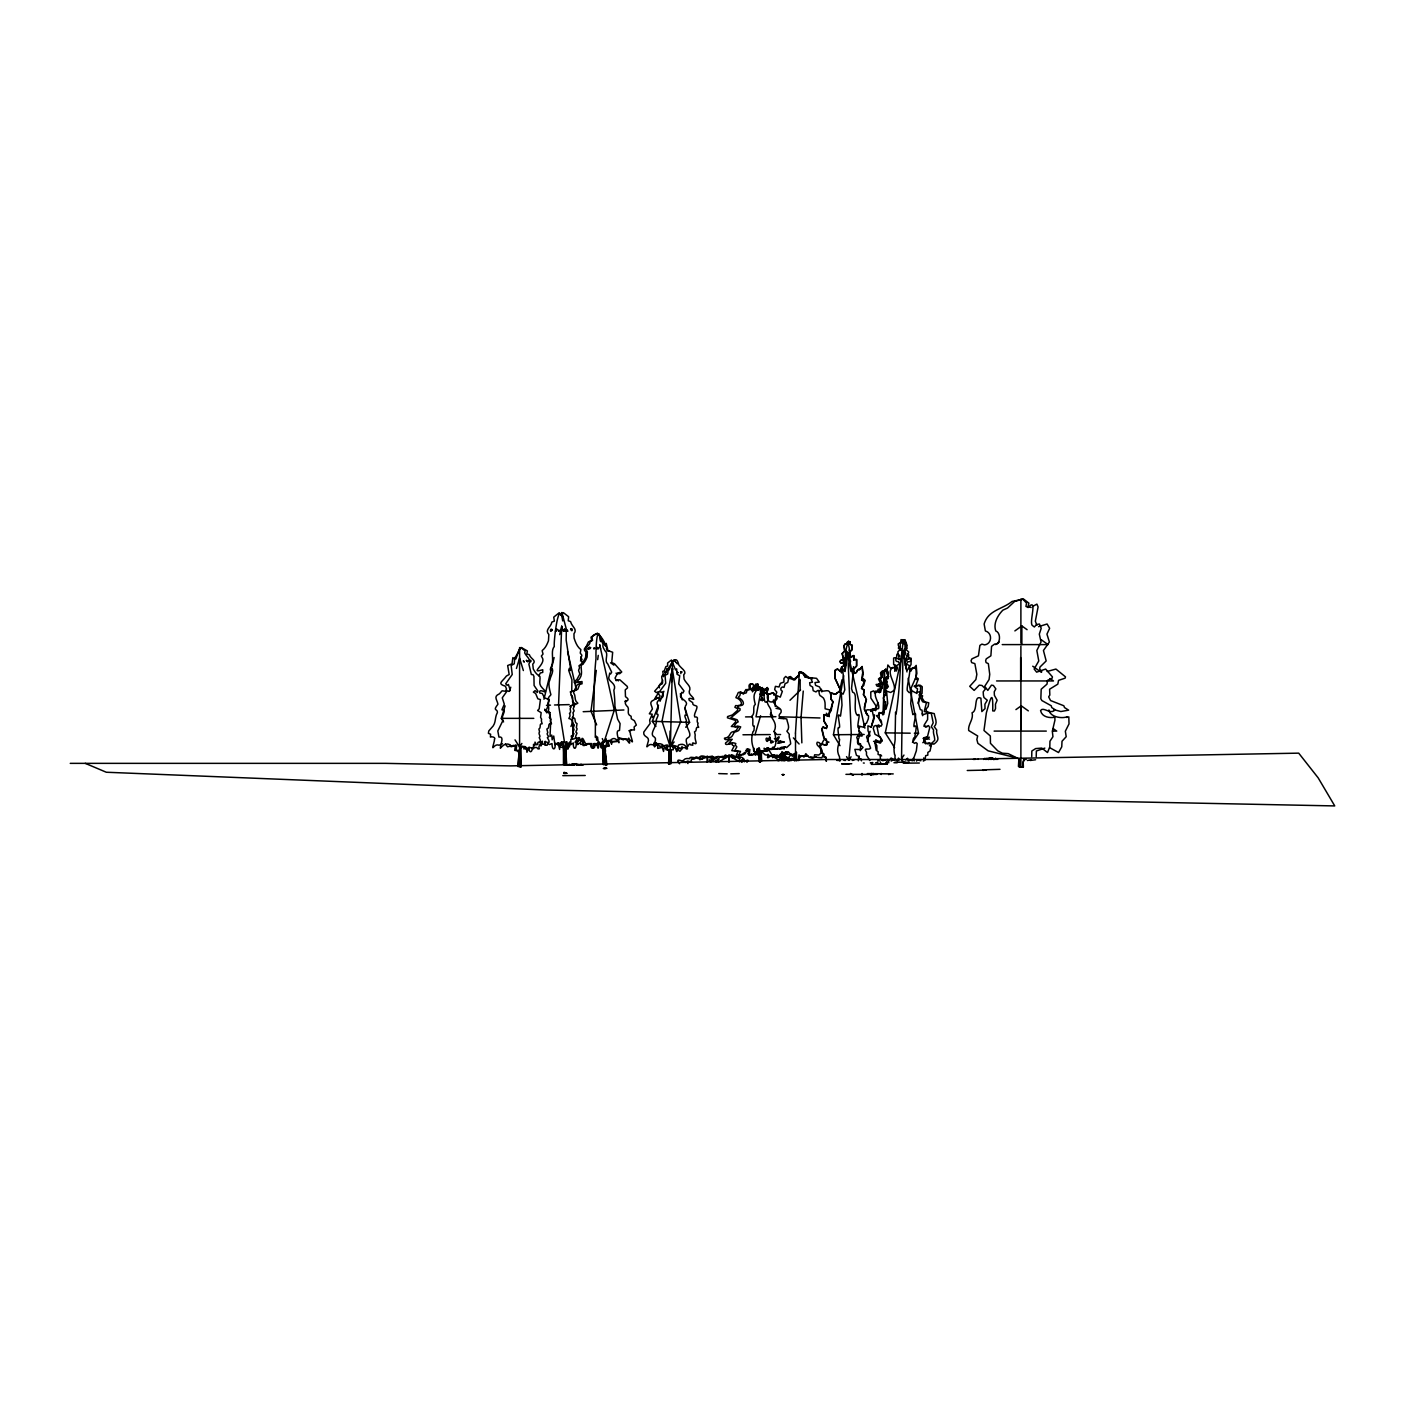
<?xml version="1.0" encoding="UTF-8"?>
<svg xmlns="http://www.w3.org/2000/svg" width="1405" height="1405" viewBox="0 0 1405 1405"><rect width="100%" height="100%" fill="white"/><g stroke="black" fill="none" stroke-linecap="round" stroke-linejoin="round"><path stroke-width="1.5" d="M993.405 759.403C994.986 758.243 996.18 758.419 997.708 759.438M670.238 746.617L674.137 741.963M790.98 760.808C790.541 755.012 796.951 762.985 795.493 756.522M669.377 749.936L668.868 764.338M740.242 757.998L739.276 758.05M1018.871 759.174L1018.432 766.428L1019.433 767.13L1023.384 767.13L1023.191 761.791L1024.825 759.28M604.343 746.143L604.466 748.76M564.459 750.042L564.389 746.916M788.644 760.878L789.136 758.331L789.628 760.86M602.271 742.894L603.483 764.566M671.959 672.275L671.695 681.759M906.963 671.941L902.976 650.778L901.553 758.718L903.977 755.082M571.712 691.875L571.923 679.739L568.674 670.273L569.359 668.306L570.36 670.571L570.588 668.798L566.18 640.171L566.338 629.159L561.912 612.492L561.262 615.179M669.869 746.178L669.904 744.949M670.326 748.514L672.521 660.824M762.213 695.703L763.512 692.718M602.745 744.826L603.325 764.601M783.604 759.596L783.533 760.527L784.095 752.342M886.432 761.826L886.397 763.653L885.747 763.073M1031.727 756.61L1031.832 751.008L1035.643 748.584L1041.79 748.092L1047.515 752.536L1049.798 746.845L1049.957 741.26L1052.942 736.712L1052.327 731.232L1054.962 720.062L1054.786 716.866L1053.188 717.481C1048.077 717.955 1041.79 716.462 1040.578 710.596C1042.861 706.522 1049.57 713.74 1053.803 710.948L1054.786 709.525L1051.73 707.558L1051.274 705.784L1041.878 700.551L1040.842 698.759L1041.193 689.223L1046.988 684.147L1047.533 680.354L1052.152 678.176L1052.433 676.859L1045.654 669.061L1036.627 672.152L1034.15 669.026L1038.769 660.947L1036.837 650.497L1041.052 642.015L1039.314 634.112L1041.21 628.298L1039.419 623.996L1036.468 624.628L1034.361 626.981L1032.183 625.313C1029.127 621.783 1037.996 596.739 1028.126 607.522L1025.931 606.398L1026.563 603.149L1022.77 599.074L1014.621 601.463L1007.578 608.014L1002.836 610.174C997.691 615.46 993.089 623.434 995.776 630.968C1001.712 632.952 999.886 646.037 994.67 644.052L991.561 646.335L990.876 655.836L986.257 658.84L985.643 660.684L986.099 662.616L988.347 663.634L989.735 674.347L989.067 679.563L984.712 686.325L987.82 690.399L991.456 685.148L993.388 685.482L995.829 688.907L994.248 691.804L994.389 695.317L997.129 700.252L995.46 704.204L995.53 708.629L994.424 711L992.72 710.912C993.247 685.921 989.682 701.622 986.38 712.739L983.974 730.495L990.332 735.974L990.455 743.315L997.743 750.85L1002.397 753.203L1008.175 753.624L1019.468 759.174L1019.854 767.13M783.516 759.385L783.533 758.156M669.851 763.881L670.062 755.591M885.659 701.657L885.765 708.594M1036.223 756.61L1036.363 751.008L1044.846 748.11M670.08 755.012L670.326 748.918M609.612 740.347L607.785 740.698L609.278 745.915L606.626 746.494C602.727 748.321 607.364 760.052 606.609 765.356M876.931 749.55L876.825 745.335M1067.256 716.691C1062.373 718.886 1050.027 717.27 1048.92 709.964M796.705 760.948L796.424 752.097L795.23 760.808L794.686 754.134L791.384 755.065L788.31 751.78L785.202 754.169L780.829 754.011L777.826 756.751L771.767 754.643L767.569 747.794M858.367 760.772L858.701 756.329L856.418 755.275L854.855 749.374L861.037 749.62L863.056 747.372L858.982 743.948L856.734 737.291L858.051 735.693L862.055 736.08L861.353 733.164L858.964 731.022L858.877 726.104L864.145 727.351L864.725 723.751L866.481 723.312L868.325 718.833L868.589 715.953L866.586 714.144C864.198 706.487 870.468 711.966 873.453 708.875L875.262 708.682L876.088 706.013L870.854 698.074L870.766 691.998L873.506 690.909L875.42 692.753M563.827 764.742L563.932 747.601L560.191 747.091L561.262 742.49M669.816 744.861L669.904 743.087L669.834 746.073L670.08 731.039M520.64 767.042L520.43 749.093L521.413 746.441L523.819 746.758L523.907 749.058L526.366 747.548L526.963 752.307L529.07 747.197L533.584 748.795L533.514 744.334L534.743 745.493L535.024 742.121L536.534 744.755L537.852 744.387C536.675 739.645 543.085 744.773 539.221 737.643C541.469 736.15 537.694 734.007 539.538 731.794L538.888 729.037C541.645 727.825 538.537 723.206 542.172 723.768L541.663 722.1A3.425 2.424 -90 0 1 541.61 719.167L540.591 717.375L541.153 712.669L537.623 710.509L539.204 708.805L540.416 699.55L537.852 698.812L535.621 693.473L533.356 692.121L535.077 690.645L537.29 692.437L537.904 691.102L534.093 685.482L533.935 676.385L533.092 674.681L531.336 674.488L528.895 664.144C531.986 659.928 526.085 656.293 524.68 652.904L525.101 650.954L520.851 647.547L514.388 658.945L512.878 657.593L512.017 663.81L507.662 665.531L509.172 674.505L506.415 676.033C502.006 682.075 496.861 683.603 505.431 686.202L506.538 689.117L505.361 691.225L502.094 690.803L499.442 693.807C493.173 696.529 497.001 699.479 497.95 704.204C492.189 711.58 497.756 708.313 497.388 712.598C494.753 717.147 496.088 721.749 493.19 725.946L488.782 730.951L488.396 733.322L490.608 734.235L490.415 737.081C492.013 736.132 496.439 737.625 494.349 739.75L494.402 740.698C490.819 754.819 493.577 742.771 499.021 745.247L502.516 743.789M562.931 630.441L561.719 626.314L558.558 704.818L564.564 742.578M759.174 754.766L759.508 762.16L758.261 749.058M764.057 694.14C769.079 688.432 769.905 703.431 765.198 702.061C762.581 697.934 765.743 679.897 762.142 693.508C759.842 700.498 761.37 684.27 759.385 688.081C756.593 694.614 759.455 684.779 757.646 683.691C756.786 694.895 751.728 691.014 755.293 704.379C751.868 706.733 755.925 713.354 751.64 716.357C754.45 718.798 751.113 727.263 754.309 726.016L754.011 730.266A11.679 3.021 89.6 0 1 752.94 731.724C750.13 741.77 752.957 746.266 755.469 754.678A7.253 1.879 89.6 0 1 755.995 753.818C759.438 739.118 755.082 760.439 759.209 753.607C757.365 738.503 762.3 756.066 760.404 762.142M848.585 644.298L848.374 641.154L847.619 644.333L845.213 643.806L844.071 645.879L844.721 651.042L842.157 653.536L844.001 661.351C840.172 657.399 838.047 663.968 843.105 663.301L844.212 663.863M882.92 715.005L884.412 677.895L885.659 681.952M871.012 711.316L871.047 709.42L873.963 710.298M778.071 760.79C777.281 756.909 774.085 759.684 774.05 755.205C771.275 754.099 766.305 760.72 767.815 756.136A5.813 5.813 0 0 1 768.026 754.204M582.285 740.294L582.741 744.246L580.739 744.387L580.265 742.63L578.684 743.754L576.173 742.982C576.612 750.393 572.748 749.849 573.363 742.964L570.219 745.054L569.78 741.858M670.975 749.989L670.87 761.475M521.062 767.042L520.781 749.093L522.168 746.441L525.013 746.547M777.773 748.057L776.298 749.251L774.682 748.637C770.467 748.707 769.993 748.496 765.62 749.445L764.144 748.198L764.478 750.744L760.79 751.517L760.966 761.194M800.148 681.126L800.148 690.013M988.418 759.42C987.381 757.067 994.652 757.453 993.581 759.385M886.871 672.573L885.677 669.289L884.676 671.52L881.743 671.379L880.514 672.977L881.181 676.947L878.494 678.896L880.917 684.446L876.088 684.446L877.001 686.132L880.672 686.817L880.127 689.223L878.02 689.188L877.897 691.892M670.782 763.916L670.782 749.761L671.327 761.457M859.07 737.397L859.386 730.776M787.713 760.913C787.467 757.506 786.589 759.631 784.657 757.558L784.043 760.439M752.5 691.892L752.799 689.521C755.75 686.483 757.19 677.807 755.469 690.575M884.764 670.87L881.936 671.608L881.497 673.557M862.688 672.767L862.213 666.55L859.667 669.623C856.804 667.814 857.436 674.857 853.994 672.626L853.028 669.57L856.646 666.005L856.541 659.595L853.625 660.192L854.24 657.575C854.943 651.727 849.533 660.649 850.675 656.188L849.621 652.008L852.15 649.602A1.949 1.809 89.8 0 1 852.115 647.161L852.291 645.369L850.043 644.28L850.095 641.681L848.532 641.435C849.305 646.019 844.352 642.085 844.106 645.879M848.181 643.209C845.23 647.652 844.633 661.439 846.354 663.827L845.002 671.537L843.738 668.991L842.737 670.343L844.809 689.873L843.07 694.175L841.314 692.876L841.999 705.169L840.506 716.129L839.716 715.689C836.045 711.176 841.086 727.562 839.171 727.72C836.555 725.876 839.119 736.22 838.943 738.696L839.646 739.293C839.154 744.773 835.483 749.287 839.523 756.909L839.804 760.948M841.56 673.03L841.683 666.778L842.298 668.534M567.269 765.058L570.448 764.829M766.831 694.562L772.785 693.122M767.587 694.562L773.312 692.683L775.419 695.106C777.861 703.027 766.076 705.24 767.446 695.651M803.256 691.067L801.043 717.656L801.851 742.859M794.422 760.825L795.125 754.801L787.397 754.204L786.045 751.71M864.637 680.845L861.458 688.38L864.233 690.417L863.373 694.702L865.568 697.424M564.617 772.346L566.092 773.347M901.957 760.755L902.326 759.385L902.554 761.071M681.987 746.389L682.145 749.058L680.74 748.268M846.53 756.61L848.725 760.245L851.29 734.569L847.689 652.306L844.405 671.327M518.498 766.55L518.937 750.323L516.127 750.358L516.689 745.177L511.069 746.775L510.314 744.861C505.782 742.648 503.341 744.984 500.338 748.233C500.303 744.668 504.834 735.904 498.951 737.081L497.809 730.951L502.762 720.853L502.323 717.007L504.237 711.72L504.272 710.21L501.901 709.824L504.29 704.204L502.27 697.828L507.223 690.803L508.961 691.401L510.138 689.908L508.399 684.463L507.152 685.341L505.695 683.796L512.228 674.505L511.157 665.531L514.23 663.81L514.845 657.593L515.916 658.945L519.148 649.567L521.378 647.547L527.384 650.954L526.857 654.01L529.386 654.712C530.458 658.98 537.114 660.28 532.758 664.144L533.268 668.956C535.2 672.626 536.833 674.505 539.889 676.385C540.679 680.477 538.027 683.761 542.225 687.888C551.304 697.266 538.01 686.413 539.801 693.051L542.277 693.473L544.525 697.881L549.056 699.55L548.933 701.165C546.58 704.291 549.215 708.015 545.105 710.509L550.093 712.669L548.951 713.319L550.268 715.356L549.302 717.375L550.742 719.167A3.425 3.425 0 0 0 550.549 721.977L551.533 723.768C546.791 722.714 550.532 728.001 546.879 729.037L547.774 732.602C545.263 734.604 550.725 736.466 547.353 737.643L548.811 740.312C550.672 746.248 542.822 738.011 545.421 744.387L542.927 744.141C541.188 736.747 539.362 753.765 542.488 741.19M572.625 697.196L572.59 701.868L575.049 703.642L569.85 706.276L571.115 706.926C568.516 709.297 572.432 711.439 569.482 713.441A3.776 3.653 -89.1 0 1 569.815 716.515L568.867 718.535C575.102 719.114 571.501 729.845 573.31 735.816C568.235 734.534 574.382 739.715 570.834 739.293C571.326 749.462 567.971 736.782 567.866 749.199C565.319 730.126 564.23 752.659 565.583 764.338M894.757 671.344L895.055 665.109M916.833 693.526L917.535 688.784L915.164 687.168L918.343 678.878L917.272 677.948L916.763 679.563L915.498 678.914L916.885 673.417L916.183 665.373L913.742 668.394L912.249 667.955L910.914 671.098M886.959 762.529L886.941 763.705L880.953 763.758L880.32 761.949M596.3 670.396L590.996 711.158L596.651 724.875M597.687 659.665L598.249 655.38M668.885 763.863L669.641 749.726L667.252 749.62L667.867 745.124L663.037 746.266L662.44 744.545C659.05 742.929 656.644 743.403 654.607 746.933C652.412 745.809 657.751 738.802 654.361 737.063C648.232 733.99 657.751 726.051 656.293 719.869C656.557 718.359 659.788 713.652 656.855 714.197C655.995 712.124 659.244 708.682 658.067 705.679C653.641 699.725 665.461 698.584 662.914 694.369L662.229 691.734L661.14 692.454L659.964 691.049L665.724 683.234L665.022 675.348L667.691 673.996L668.341 668.587L669.237 669.834L672.205 661.79L673.698 660.104L674.646 660.859M862.512 673.592L861.599 680.125L862.969 680.74L863.46 679.124L864.865 680.81L863.689 685.587L861.739 687.115M870.801 711.439L872.189 709.314L876.14 708.454M733.673 757.716L733.937 755.469L731.601 755.328C725.595 755.065 726.086 758.331 722.644 756.259M518.041 766.55C517.145 762.318 520.834 751.693 517.216 750.762L514.704 750.358L515.495 745.177M783.85 760.632C787.204 761.738 783.498 755.855 786.66 756.874C786.343 760.21 791.735 759.192 791.559 758.489M605.854 645.879L606.24 643.385L607.961 650.568L612.668 652.254L611.737 662.58L614.494 663.74L621.748 671.959L619.658 673.733L617.743 672.855L615.021 678.123L616.374 680.389L619.798 679.757L627.262 686.413L627.561 687.87L625.243 689.89L625.471 696.669C632.812 701.833 621.66 699.708 626.612 705.749C630.915 708.893 625.278 713.705 631.126 716.269L631.249 718.728L634.41 720.765L636.36 725.05L634.112 726.947L634.445 730.073C632.654 729.107 628.07 731.022 630.388 733.199L630.388 734.253C634.797 749.515 631.495 736.624 625.699 739.504L619.675 737.994L616.707 741.612L612.299 741.664L611.316 740.523L611.614 744.229L610.701 740.786M775.244 706.416L774.875 701.569L777.141 698.654L776.666 695.58L780.284 697.126L782.357 691.313C779.055 689.679 781.479 685.587 784.025 687.431L785.044 683.726L787.748 682.391L789.066 676.736L794.668 680.002L798.707 675.524C799.603 667.515 806.417 675.928 809.298 677.983M619.605 672.31L617.726 674.049L616.005 673.153M761.598 750.797L761.194 761.194M839.997 745.686L833.446 734.762L843.667 675.559M540.504 740.944C540.24 747.794 540.223 741.752 538.853 747.232L539.38 748.795L538.027 748.953L536.728 747.495L532.249 747.636C532.477 753.396 528.421 752.904 529.176 747.548L525.698 749.058L525.575 746.758M668.481 763.881L669.465 750.182L665.935 749.673L667.094 745.493L665.584 745.265M989.085 758.103C995.548 759.367 991.614 756.505 989.208 759.385M753.783 686.184C745.651 696.423 759.49 683.796 761.967 688.959L760.263 694.404L763.881 695.194M798.145 760.527L798.901 756.628L801.851 755.908L804.064 756.961L805.82 753.66L809.052 757.295L812.213 758.314L816.182 756.838M760.772 699.269L760.772 700.445M654.186 742.525L654.344 745.089L656.223 742.613L656.75 745.511L657.874 744.492L657.698 748.391L662.247 747.39L663.546 751.464L664.196 747.32L666.356 748.637L666.479 746.617L668.288 746.354M672.38 669.237L662.036 721.187L670.273 746.88L680.67 721.696L672.38 669.237L671.028 675.577M773.558 755.24L772.574 756.452L772.311 755.363M903.626 655.292L904.153 649.11M839.382 692.507L841.999 679.809M566.9 773.312L563.721 773.365L563.914 772.381M844.177 646.616L844.686 651.042L842.227 653.518L843.966 661.351C840.085 657.417 838.293 663.985 843.176 663.283L844.229 665.794L841.753 666.883L840.647 671.608L837.608 669.061L835.079 670.431L835.15 678.334L839.944 688.713L839.698 691.155L835.413 694.298L830.987 693.016L830.952 699.181L832.866 701.938L831.04 711.053L829.424 711.597L828.88 716.269L824.033 714.565L824.103 720.976L827.282 726.367L826.158 728.317L823.242 727.017L822.03 729.072L824.085 737.765L827.826 742.244L825.947 745.142L822.505 744.193L820.204 745.177L821.679 752.43L823.787 753.818L823.787 756.575L825.824 757.067L826.474 761.106M763.723 692.419C761.563 700.287 760.281 689.837 759.877 686.922M839.856 689.943L839.048 692.191M894.581 747.636L885.273 732.866L902.976 650.778M659.437 687.888C657.663 683.954 662.51 683.866 662.651 680.108M680.687 671.678C684.235 672.644 680.336 671.046 680.81 673.68M898.058 760.614L898.445 758.103L899.358 759.842M763.863 693.508C763.582 688.397 771.415 685.5 767.025 691.752L767.587 694.123M853.625 659.806C855.68 651.393 849.849 661.053 849.41 654.291L849.639 652.008L852.097 649.602A1.949 1.791 89.2 0 1 852.062 647.161L852.238 645.369L850.06 644.28L850.078 641.681L848.181 642.454M543.963 699.251L554.114 657.558M559.682 634.639L561.719 626.314L562.685 630.529M579.404 738.731L578.351 741.225L576.349 740.909C578.86 733.779 570.834 743.192 572.555 736.606L573.96 733.603C570.325 732.444 576.05 730.143 573.275 728.071L574.329 724.98L572.538 722.995L572.555 717.165M773.927 703.132L773.488 702.043M909.316 760.948L909.615 759.771L911.529 760.614M849.287 650.585L849.445 649.637M571.642 764.777C576.77 763.214 577.332 764.004 571.782 765.058M867.359 741.541L870.099 731.267M869.853 760.579L866.481 754.959L866.464 752.097C862.74 746.74 869.115 750.639 870.608 748.163L866.586 736.993L867.447 735.395L870.081 735.834L868.009 730.74L867.921 725.823L871.188 727.123L874.507 714.846M875.614 710.737L877.809 702.535M880.566 692.261L884.412 677.895L887.012 688.397M798.795 760.509L799.867 756.61L803.326 755.837M580.564 765.058L579.299 765.04M742.964 734.78L755.029 734.675L760.579 715.742M880.074 678.387L880.145 680.055M922.593 715.689L922.242 713.283M503.587 721.942L501.304 718.359L505.098 705.89M509.506 691.33L510.77 687.185M516.443 668.464L519.587 658.084L523.363 670.554M555.765 630.318L555.467 631.425M602.306 738.591L603.922 742.507L614.284 710.122L599.654 644.649L600.585 648.917M849.393 656.978L850.078 655.345L850.306 657.645M742.56 761.651L742.455 759.157M761.457 698.759L761.932 697.477L762.265 700.919M777.668 737.853C781.654 733.305 776.052 744.755 777.422 738.169M739.206 773.593L730.776 773.839M687.958 763.582C684.674 758.015 691.594 763.688 691.506 761.44C690.171 761.405 691.348 758.261 695.106 758.366C695.528 755.31 698.566 759.332 699.567 757.453C704.537 762.494 700.34 755.029 704.449 756.312C709.174 758.876 715.812 753.783 713.968 759.403M864.672 704.976L866.481 699.497L863.566 694.667L864.022 690.452M781.883 751.657L783.569 757.91L785.746 751.763M888.61 774.506L890.331 773.663M852.993 668.446L852.097 669.324M983.131 770.502L984.062 769.993M710.614 756.628L712.616 756.47L712.142 757.716M659.244 691.699L655.31 697.688L655.714 699.198M897.286 668.815L896.267 671.081M570.588 764.777C571.747 763.126 579 764.197 579.071 765.058M884.764 670.308L885.888 669.272L886.309 671.695L888.118 672.503L888.241 678.545L886.818 679.142L886.292 677.526L885.045 679.247L888.381 686.799L885.694 688.345L886.344 693.104L883.306 697.934L885.168 703.413L883.727 712.335L879.161 712.932L879.302 715.11L876.404 715.689L880.461 719.904M655.907 726.438L652.306 721.327L658.488 705.31M660.034 701.288L663.88 691.278M580.704 764.9L579.457 764.829M570.957 726.508L572.555 722.504M905.751 759.929L907.595 758.226L908.245 760.755M887.363 764.215L871.328 764.373M919.327 763.02L903.292 763.178M564.16 747.056L563.194 747.074M798.743 757.471L799.076 754.819M993.388 759.525L995.688 758.454L994.371 759.525M785.342 746.705L783.972 747.653A3.864 3.354 89.5 0 0 782.919 747.214M628.825 730.811L631.214 729.81M844.177 665.812L841.683 666.901L840.734 671.59L837.468 669.079M773.347 700.902L773.523 699.953M870.608 775.191L873.576 773.488M881.216 689.24L881.62 686.834L879.688 686.43M916.587 761.071L917.149 759.894L920.855 760.772M829.547 712.862L827.756 715.18L829.319 716.568M754.046 748.233C751.289 751.903 760.21 753.888 752.307 754.538C745.493 757.225 750.937 751.236 747.811 749.164M766.322 691.769L767.253 687.466L764.478 690.382M596.3 743.456C595.386 745.212 594.227 742.613 593.876 745.352M655.959 699.005L657.733 697.635L659.244 698.917M787.45 752.219L786.484 753.73L782.585 753.414L780.864 755.872L779.283 755.293M788.96 678.316C790.611 673.504 791.507 679.757 794.176 679.001M775.49 695.51L776.842 692.208L774.647 689.539L775.419 686.343L779.02 686.992L780.355 683.322L783.955 682.057L783.92 678.404L785.676 676.437L788.908 678.791M758.577 688.099L759.543 686.922L761.791 688.977L760.175 693.965L760.966 695.545L762.335 687.502L762.23 694.175M917.887 703.132L919.432 698.426M846.495 655.468L846.6 651.288M585.235 775.49L562.79 775.648M763.582 751.131L768.026 750.727L767.393 748.18M908.385 668.077L911.02 664.688L911.178 658.278L909.702 657.874C906.787 662.018 910.598 649.918 906.822 655.52M538.817 675.84L540.328 672.995L542.752 672.398L542.734 669.711C528.438 674.189 546.756 664.021 542.137 657.54L541.382 656.03L543.015 654.08L542.137 650.62C545.316 648.004 546.703 645.352 548.477 640.785L548.828 634.48C544.455 629.721 550.936 627.42 551.866 622.081L554.36 621.115L553.746 617.129L559.172 612.773L562.773 616.637M843.931 760.281L845.353 760.491M566.918 741.735L565.723 745.23L566.601 764.32M819.87 690.768L821.416 689.24L821.82 691.892M521.87 743.438L519.587 747.021L515.02 739.855M600.919 744.58C598.618 743.491 600.04 742.894 597.388 745.107L594.807 743.403C595.825 749.216 591.927 749.884 591.891 743.596L587.606 743.579L586.447 745.247L585.147 745.089L585.586 743.368C584.445 742.683 582.302 734.745 581.547 740.101L579.194 740.453C581.547 733.445 574.136 742.543 575.751 736.097L577.016 733.111C573.749 731.865 578.895 729.617 576.366 727.579L577.051 723.61C573.433 722.521 576.998 716.884 572.379 717.973L573.222 715.97A3.776 3.267 85.9 0 0 572.889 712.897L574.188 710.86L573.17 708.682L574.329 706.399L573.205 705.714L577.859 703.185C573.767 700.48 576.173 696.371 573.749 693.016L573.574 691.26L577.806 689.258L579.738 684.34L582.056 683.796L582.004 681.53C577.877 682.163 574.487 683.761 579.475 678.914C583.005 673.891 580.827 670.238 581.178 665.478C584.111 663.265 585.481 661.053 587.132 657.066L587.378 651.762L585.341 648.32L588.432 641.909L591.716 640.54L591.013 637.203L597.441 633.128L601.375 637.923M912.46 742.384L918.519 733.305L908.157 678.299M783.569 757.91L786.01 754.274M603.922 742.507L606.363 738.89M985.818 759.455L986.644 758.349L987.662 759.403M885.782 677.667L887.275 676.543M848.725 760.245L851.061 756.803M924.104 758.893L923.752 757.839M886.854 680.845L887.363 682.022M797.899 676.648L798.655 675.542C798.286 670.027 804.169 672.275 804.907 676.314M770.397 738.714L770.449 740.523M725.138 757.892L723.101 757.769M735.131 757.927C738.363 754.661 746.037 758.243 744.246 761.773C746.564 760.386 749.655 758.577 746.933 762.353M912.811 760.913L916.341 750.779L917.219 743.544L915.972 742.56C913.215 745.563 912.196 739.416 913.9 737.818L914.831 737.239C914.778 734.868 918.168 722.837 914.111 726.701C912.846 724.436 918.273 710.105 913.794 714.232L912.864 714.653L910.703 703.677L911.634 691.401L909.246 692.7L907.314 690.628C906.102 686.869 913.426 662.159 907.367 669.939L906.137 668.868L906.084 665.338L905.031 665.443L905.347 661.737C910.475 657.803 900.64 660.596 905.786 653.501C903.714 650.743 906.752 642.559 903.081 642.805L900.377 642.506L900.201 649.444L897.813 651.885L899.305 659.735C895.758 655.749 893.791 662.194 898.48 661.667L899.411 664.196L897.057 665.232L895.986 669.904L893.106 667.305C884.957 671.871 896.741 683.62 894.054 690.452L890.63 692.472L886.52 691.084L887.714 703.396L885.958 709.139L884.43 709.648L883.815 714.302L879.284 712.493L879.196 718.903L882.077 724.365L880.97 726.297L878.265 724.91L877.071 726.947L878.81 735.676L882.235 740.242L880.408 743.105L877.177 742.086L874.981 743.017L876.211 750.288L878.16 751.728L878.107 754.485L880.022 755.012L880.549 759.543L882.814 760.685L887.556 759.49L888.03 760.685M560.876 615.179L563.405 612.668L568.621 616.742L568.252 620.747L570.588 621.59C571.694 626.788 577.754 628.896 573.96 633.813L574.083 638.098C575.716 643.104 577.385 646.967 580.88 649.602L580.247 653.097L581.863 655.239L580.651 659.366L583.163 663.775M782.638 752.29L780.513 753.835M837.503 692.402L835.571 694.263L831.216 692.999L831.18 699.146L833.007 701.517L828.634 716.304L823.716 714.618L823.787 721.011L827.001 726.42L825.859 728.37L822.909 727.052L821.697 729.125L823.769 737.801L827.545 742.279L825.648 745.177L822.153 744.246L819.818 745.247L821.328 752.483L823.453 753.87L823.453 756.61L825.525 757.102L826.193 761.159M852.361 760.421L853.889 760.193M685.728 727.263L689.592 722.363L684.955 708.067M798.813 756.909L803.08 756.031M881.796 684.446L878.441 684.077L878.827 686.149M664.179 745.423L659.77 746.354L657.277 743.544L652.359 744.826C647.687 742.525 644.983 752.992 648.443 740.734L648.425 739.908C648.618 736.483 642.875 736.87 643.771 732.093L650.129 723.452L649.672 720.08L652.236 714.214L649.321 713.81L652.412 708.981C651.692 704.836 648.408 702.149 653.957 699.936L656.346 697.372C658.084 698.443 661.931 696.968 658.963 694.492L657.944 691.875L656.381 692.595L654.625 691.225L660.455 684.586C665.636 684.077 659.648 677.034 662.545 675.331C666.058 674.558 666.602 671.098 667.041 668.429C668.113 672.977 675.278 649.795 678.791 664.899L680.231 666.637C682.022 668.78 687.344 672.029 683.726 674.857L684.059 679.072C686.448 684.112 691.875 686.272 689.223 691.365C688.345 694.579 693.982 697.126 693.736 699.356C693.209 699.374 687.326 696.564 689.188 700.252L692.665 702.605C691.998 706.68 698.004 704.625 696.968 707.54C696.441 710.807 693.561 714.565 694.72 716.936C700.217 716.497 695.264 720.87 698.127 723.312A3.003 2.986 0 0 0 697.899 725.753L698.707 727.333C694.597 726.28 697.741 731.057 694.527 731.829L695.212 734.973C694.808 737.678 695.212 739.083 695.932 741.717C697.424 746.933 690.768 739.557 692.876 745.194L690.716 744.913C689.434 742.262 688.239 746.108 687.08 747.513L687.519 748.883L686.325 749.006L685.236 747.688L681.32 747.706C681.372 752.746 677.86 752.219 678.633 747.565L676.297 748.935C674.54 748.408 676.262 744.72 672.363 746.617M741.682 762.353C745.177 755.89 736.501 765.163 739.733 758.911C737.765 756.944 736.431 756.066 734.095 756.715M773.751 755.012L772.838 755.995C771.345 760.72 774.787 754.274 776.544 755.223M616.11 680.652L617.111 679.774L618.428 680.898M577.912 764.829L578.667 765.023M983.658 759.455L984.554 758.401L988.558 759.034M587.132 648.513L589.257 647.494L587.975 649.338M823.418 754.643L821.802 757.804L815.076 757.19M756.663 690.558L757.734 689.75M597.318 634.094C600.286 632.197 599.373 639.486 600.602 641.576M789.961 700.27L800.569 689.925M743.508 753.502L744.773 752.36M885.326 692.524L884.483 671.309L882.252 671.572L882.287 676.911L880.531 678.826L882.164 684.393L878.986 684.358L879.6 686.062L882.006 686.782L882.024 688.274L880.285 689.117L879.565 692.735L877.335 690.786C871.258 694.509 880.478 703.255 878.582 708.594L877.387 708.752C874.964 711.158 871.012 707.277 872.927 713.951L874.086 718.658L871.188 727.123M922.822 742.701L925.07 740.4L925.877 743.544M859.842 743.807C857.454 746.81 856.91 740.488 858.104 739.118L858.841 738.521M567.058 746.968L565.109 746.898L565.425 755.679M747.829 749.164L745.001 753.888A7.253 6.287 89.5 0 0 743.245 754.766L738.854 754.994L740.505 751.359L734.762 750.621L736.817 746.88L735.254 744.984L735.816 743.508L733.568 742.823L729.353 744.316L729.107 742.964L732.233 739.258L729.511 739.574L728.212 738.117C733.533 737.713 732.567 732.848 735.114 731.865A11.679 10.116 89.5 0 0 738.731 730.389L740.716 726.877L737.432 726.034C732.216 728.984 735.254 722.697 738.205 721.871L737.133 719.746L730.846 717.744L739.996 710.227L740.084 708.805L737.502 707.242L738.205 705.538C746.564 706.715 743.491 699.444 738.433 697.653L738.802 696.529C742.051 695.405 737.888 688.608 743.034 693.736L746.266 692.893L747.355 689.539C753.677 690.751 747.671 685.377 751.64 683.726C759.016 684.832 744.176 697.073 759.508 686.922M598.038 744.65L596.633 745.247L593.753 743.579C594.824 749.392 590.539 750.165 590.504 743.825L585.727 743.877L584.427 745.563L582.97 745.458L583.461 743.719C583.374 737.186 580.651 744.913 580.406 739.469M710.227 756.698L704.01 757.26M1032.587 606.468L1036.89 604.115L1038.084 606.925L1035.344 621.168L1036.872 625.313M679.669 763.793C671.766 754.362 692.858 766.796 682.654 760.702C685.025 760.07 683.41 757.857 689.873 758.647C688.994 755.96 694.65 758.226 696.494 757.646C700.832 760.895 698.548 755.855 701.745 755.978L703.044 756.733M995.671 644.596L999.166 642.103M1014.867 630.915L1021.857 625.945L1027.09 629.686M1015.92 709.613L1021.242 705.819L1028.337 710.877M919.818 694.966L922.066 693.473L922.242 686.694L920.257 685.254L914.989 686.202M923.331 761.089L924.964 760.14L925.667 755.644L927.827 755.152L927.827 752.413L930.04 751.025L931.62 743.789L929.214 742.788L925.561 743.719L923.91 742.156L923.77 739.469L929.355 737.168M806.488 755.346L803.73 756.522M859.333 756.206L858.701 758.437L860.914 758.805L861.493 760.843M583.198 765.058L581.863 765.04M836.432 669.272L834.904 670.466L834.974 678.352L839.839 688.713M896.987 667.779L895.354 665.215M836.765 760.368L840.331 760.544M730.442 742.876C729.476 744.123 724.822 745.721 725.472 743.017C734.288 736.589 724.19 741.875 724.471 738.169C730.249 737.888 729.388 732.883 732.181 731.917A11.679 11.275 89.8 0 0 736.202 730.424L738.433 726.912L731.338 726.473L735.64 721.907L735.57 720.396L727.421 717.797L727.597 716.568L732.374 714.934L737.643 710.263L737.73 708.84L734.868 707.277L735.658 705.573C744.738 706.943 741.717 699.427 735.921 697.688L736.325 696.564C739.065 692.788 736.361 690.68 743.421 693.736L745.862 689.556C752.764 690.926 746.336 685.412 750.656 683.743L753.484 684.92M808.49 756.347L804.275 755.855M579.615 765.04L581.213 764.285L580.528 765.023M881.708 677.456L880.654 677.93M577.789 741.243L574.944 742.103M986.31 759.438L987.557 758.314L988.646 759.525M864.391 708.208L864.479 706.294M718.658 761.932L729.248 755.96L739.855 761.932M888.908 774.506L889.98 773.909M616.619 741.155L611.421 741.805L610.543 740.646M776.227 740.365L777.843 737.59M624.803 701.517L625.91 700.515M713.933 758.103L716.392 756.961L716.691 758.12M877.071 762.599L875.649 762.757M888.785 761.071L891.121 758.015L894.247 759.789M923.717 737.783C930.971 735.236 927.563 741.12 923.032 738.433M870.96 775.191L872.189 774.647M880.619 688.854L881.831 688.327M759.262 749.041L760.105 762.142M973.437 759.438L975.527 759.332M1066.571 717.481L1068.819 716.866L1069.012 723.909L1065.341 731.232L1066.202 736.712L1062.004 741.26L1061.758 746.845L1058.545 752.536L1050.448 748.092M853.098 669.553L856.523 666.023L856.664 659.577L855.065 659.208M905.364 649.777L907.191 648.197A1.949 1.686 -89.6 0 1 907.226 645.738L904.996 639.661L903.081 642.805L901.044 639.609L900.535 642.752L898.216 643.841L898.392 645.615A1.949 1.879 -88.6 0 1 898.357 648.074L900.956 650.48M699.708 759.771L707.593 756.926L713.494 759.051M914.075 686.202L918.817 685.236L920.591 686.676L920.433 693.438L918.975 694.948L920.925 695.774L920.416 697.916L922.681 701.815L926.422 702.746L924.227 711.457L931.339 713.6L933.201 722.837L931.304 726.684L933.57 729.95C933.008 733.234 934.184 734.885 934.588 738.24L934.747 740.259L930.865 744.176A4.145 3.583 -89.5 0 0 927.722 743.965M872.47 762.739L870.292 762.915M793.193 679.88L798.497 675.524C798.848 669.623 803.906 673.399 804.907 677.192L816.533 678.316L819.273 682.092L814.97 682.584L815.585 685.377L819.537 686.957L821.574 691.313C828.195 690.733 829.442 689.047 831.075 695.932M888.785 676.508L886.502 677.649L886.256 679.405M1031.305 759.754L1027.424 760.491M652.868 716.234L652.482 717.411M778.054 741.348L779.476 741.102M580.458 660.93L582.039 659.577L580.669 657.031M872.751 762.511L871.065 762.739M599.268 741.981L598.196 742.402L598.671 744.545L597.476 737.028L596.633 740.189L596.3 736.185L595.316 737.344L595.386 723.487L593.894 714.811A3.776 0.984 87.3 0 0 593.7 711.72C594.508 690.031 593.894 678.931 596.001 658.313C595.72 653.887 596.37 619.306 601.393 640.961C605.186 646.844 600.444 643.631 605.098 650.884C609.138 653.764 603.799 660.982 607.75 663.898L611.684 672.187L610.631 673.943L609.735 673.048L609.067 676.349C606.714 681.443 617.533 683.076 613.862 690.154C614.6 697.337 614.881 700.48 614.916 706.03L617.585 719.044L620.097 723.61L619.5 730.424C614.477 730.108 619.219 739.223 618.955 742.753C616.602 739.557 614.688 736.887 611.035 739.61L610.543 741.752L606.082 740.294L606.784 745.985L604.589 746.108L605.801 765.374M780.407 741.208L778.546 742.63L784.376 742.016L780.407 741.208L781.812 742.455L777.527 743.175M772.768 741.208L771.591 741.313M1047.199 671.467L1055.928 669.061L1065.482 676.859L1065.113 678.176L1058.562 680.354L1057.807 684.147L1049.605 689.223L1049.834 695.053L1048.639 696.827L1050.571 700.551L1063.866 705.784L1064.498 707.558L1068.625 710.157L1060.863 711.527L1053.785 709.63M715.479 758.366L716.866 756.979L712.353 759.438L711.457 757.558L712.388 756.434L704.678 756.909M986.345 770.081L967.255 770.502M1035.608 759.754L1030.128 760.491M877.001 774.418L845.933 774.348M826.509 739.135C822.118 737.941 822.873 747.583 819.185 742.613L817.236 742.226C814.724 746.143 824.033 747.952 821.785 752.536L818.799 755.012L814.637 754.784L814.11 757.541L810.509 756.803M999.991 769.325L982.885 769.87M899.85 656.1C894.739 649.321 898.181 660.842 895.301 657.663L893.633 658.032L893.633 664.46L897.303 668.025M514.16 745.317L507.539 746.775L505.343 744.07M893.229 773.909L867.342 773.593M782.497 760.298C781.215 762.564 781.97 756.013 779.371 756.751L776.333 757.523L774.137 755.24M771.082 749.409L772.926 749.234L772.416 747.513A3.864 1.932 89.6 0 1 774.12 747.671C777.176 743.649 775.665 736.273 774.173 731.303C777.931 723.329 771.819 719.184 770.379 714.478C772.943 708.629 767.85 707.014 767.218 701.798M604.782 746.635L605.45 745.247M564.828 773.382L565.794 773.294M583.18 711.703L623.908 709.982M604.185 768.447L605.941 768.324M763.161 751.148L761.089 751.517L761.545 761.194L760.913 751.517L767.253 750.744L766.375 748.531M923.823 726.174L926.966 726.859M603.36 768.465L606.767 768.307M546.475 705.328L550.497 705.152M554.536 704.976L569.165 704.607M897.18 762.774L893.949 762.722M1031.13 607.522L1028.021 606.398L1028.899 603.149L1023.56 599.074L1012.039 601.463C1002.432 609.313 988.189 610.051 984.132 623.996L985.379 630.968C992.72 632.917 992 644.07 984.554 644.895L981.884 644.122L979.882 645.439L978.442 655.836L971.926 658.84L971.048 660.684L971.68 662.616L974.877 663.634L976.844 674.347L975.878 679.563L969.731 686.325L974.139 690.399L979.267 685.148L981.99 685.482L985.449 688.907L983.201 691.804L983.412 695.317L983.992 697.547L987.293 700.252L984.923 704.204L985.01 708.629L981.867 711.58L980.901 698.197C973.279 694.65 978.179 710.825 972.084 712.739C973.823 719.483 967.817 724.207 968.677 730.495L977.669 735.974L976.861 739.522L977.862 743.315L988.154 750.85L1016.342 757.857M603.535 768.447L606.591 768.342M563.844 773.382L566.777 773.277M873.576 741.401L881.866 741.208M880.197 763.846L887.099 763.688L887.099 762.529M746.354 749.181L749.884 749.462L749.251 754.257L750.604 754.748A7.253 3.635 89.6 0 1 751.622 753.87M977.88 759.332L978.354 759.332M880.777 689.17L879.671 690.399M652.306 721.327L689.592 722.363M848.181 763.793L851.746 763.74M833.446 734.762L864.18 734.464M894.265 759.877L892.649 759.965A3.829 3.706 -88.6 0 1 891.174 761.071M841.771 763.863L845.951 763.811M745.546 716.901L751.833 716.849M841.858 763.846L848.04 763.793M775.929 716.708L756.013 716.831L760.281 694.685L763.459 700.182M755.029 734.675L770.274 734.587M845.986 763.793L849.287 763.776M780.583 734.534L776.807 734.534L774.102 731.408M1002.222 644.596L1048.042 644.596L1041.052 639.626M996.567 680.951L1053.469 680.951L1050.009 678.492M501.304 718.359L533.795 718.359M994.108 731.092L1046.303 731.092M1052.573 731.092L1056.736 731.092L1053.188 728.563M70.25 763.354L385.479 763.354L510.718 765.883L825.947 759.508L951.167 759.508L1298.712 753.15L1318.171 777.861L1334.75 805.926L546.756 790.032L106.306 772.241L85.284 763.354M727.193 773.839L718.763 773.593M929.408 745.721L931.181 745.563L930.725 744.773M782.409 774.629L783.814 774.629L782.445 774.594M864.216 689.908L861.634 688.345M561.403 741.875L563.44 745.3L563.458 764.408M555.888 743.456L555.045 743.438C556.046 750.305 551.919 751.06 552.007 743.614L549.32 744.527L547.546 743.491L547.142 745.265L544.964 745.247L545.245 741.26M905.259 762.283L902.273 762.265L908.772 762.353M885.273 732.866L910.194 733.182M914.356 733.252L918.519 733.305M895.003 762.16L898.884 762.213M604.607 768.377L605.52 768.394M820.011 717.973L779.687 716.778M829.003 742.103L826.333 742.665L827.211 744.791M899.569 762.213L901.887 762.265M782.146 774.612L784.095 774.664M672.187 746.459C674.347 749.216 676.086 746.266 676.297 750.621C677.368 754.731 677.228 744.755 679.493 748.496M782.199 757.488C780.46 759.684 779.371 757.155 779.055 760.685M775.121 741.278L776.421 740.769L774.401 738.486M790.681 678.791L791.718 679.037M863.337 762.985L864.286 763.073M618.78 738.24L623.451 739.873C626.156 734.464 631.776 751.008 628.755 738.064M811.335 677.842L812.389 678.878M877.932 760.649L879.196 760.843M773.628 701.762L775.016 702.008C774.067 708.067 782.708 707.014 780.987 712.511C775.297 718.236 783.639 718.078 786.765 719.009C787.204 722.732 790.576 727.597 786.888 731.232L789.294 734.271C788.767 737.414 790.014 738.819 790.471 741.998L790.664 743.877L786.66 747.601A3.864 3.741 89.8 0 0 783.393 747.442L784.289 748.9L780.706 747.864L779.74 748.812L781.83 748.935L781.04 747.478A3.864 3.354 89.5 0 1 782.093 747.179M920.451 694.966L922.611 695.791L922.049 697.934L924.578 701.833L928.758 702.781L928.178 706.575C922.014 712.634 930.935 712.581 934.255 713.635C934.676 717.604 938.224 722.873 934.22 726.719L936.749 729.985C936.134 733.34 937.451 734.868 937.908 738.275C938.417 740.821 934.869 743.456 933.745 744.211A4.145 4.004 -89.8 0 0 930.25 744M676.437 662.861L677.351 663.863M691.91 758.911L694.948 758.647M1038.576 626.665L1047.094 623.996L1049.64 628.298L1046.936 634.112L1049.395 642.015L1043.441 650.497L1046.181 660.947L1039.999 667.024L1039.647 669.026L1041.808 671.818M721.327 756.399C720.291 757.664 716.515 754.977 717.323 757.769C712.546 756.961 714.232 759.455 712.476 759.929C718.552 764.18 704.783 756.224 710.79 762.195M731.952 742.788L732.462 745.247L734.2 746.002L731.777 750.656L738.169 751.394L736.343 755.029L741.225 754.801A7.253 7.007 89.8 0 1 743.192 753.923M1026.247 759.438L1023.665 759.28L1022.647 767.13M805.592 676.947L810.738 678.422L812.512 682.215L809.649 682.672L810.035 685.464L812.652 687.08L813.179 690.716L815.971 691.927C820.959 686.957 817.359 695.405 821.223 696.283L823.506 698.144C825.841 702.026 824.876 705.749 825.139 708.77L829.811 709.947L830.144 711.562M565.899 764.531L566.953 765.04M778.774 718.236L783.885 718.71M929.495 739.118L925.017 738.468L927.563 736.343L929.741 727.667L928.477 725.595L925.403 726.894L924.227 724.945L927.599 719.553L927.686 713.16L922.576 714.829L922.014 710.157L920.328 709.613L918.536 703.817L920.205 691.541L915.586 692.806L911.827 690.698L910.984 688.432L916.095 676.876L916.2 668.973L913.531 667.586L910.247 670.097L909.175 665.39L906.576 664.302L907.7 661.79C912.881 662.51 910.844 655.889 906.822 659.841L906.225 658.488L908.719 652.025L906.102 649.531L906.102 642.594L903.081 642.805C899.341 667.024 900.5 685.587 896.109 713.986L895.565 712.159L895.108 736.975C895.6 742.999 892.878 746.143 894.581 754.661L895.143 755.188C894.388 759.824 896.091 760.404 897.496 760.79M851.816 774.647L853.063 775.191M871.399 773.593L873.489 774.506M863.812 724.348L865.322 725.156M700.48 758.103C698.443 757.067 695.299 757.4 694.808 758.12M781.988 760.456L781.918 756.505L778.581 757.453L777.422 755.152M995.741 759.438L995.688 758.542L996.233 759.455M610.56 662.774L613.88 665.127M913.215 758.331L914.497 760.86M568.744 765.04L567.813 765.058M609.524 651.182L607.136 650.708L606.363 647.881M888.223 672.521L886.977 669.676L885.308 669.5C883.534 670.203 884.044 672.995 884.307 679.44M867.465 714.899L864.567 709.472M572.52 699.216L570.325 691.787L574.153 690.786L577.244 684.744L580.581 683.093L579.791 681.899C575.418 682.496 571.255 684.358 576.981 679.335L579.861 674.014L579.018 671.678C577.455 669.781 580.809 668.429 578.948 665.83C582.144 663.599 583.76 661.421 585.639 657.312L585.938 651.99C580.546 647.09 590.399 647.459 590.135 641.277L592.524 640.417L591.874 637.062C600.673 624.645 610.192 657.294 603.465 642.085M570.729 765.04L569.201 764.285L569.71 765.023M867.219 714.934L864.356 709.49L866.235 699.532M1032.728 666.198L1041.368 672.345M776.034 708.331L779.301 708.981M671.256 749.831L673.294 749.796L672.907 745.265L677.895 746.67L678.633 745.001C682.233 743.579 684.727 744.141 686.711 747.811C689.065 746.863 683.866 739.434 687.502 737.976C694.105 735.289 684.604 726.859 686.43 720.712C686.22 719.167 683.146 714.249 686.167 715.005C686.641 712.897 684.27 709.156 685.412 706.048C690.171 700.638 677.895 698.865 680.898 694.86L681.759 692.279L682.865 693.051L684.007 690.979L678.685 683.901L679.739 675.752L677.017 674.242L676.63 668.815L675.629 670.009L671.485 660.034L667.603 663.002L667.674 666.023L665.847 666.62L664.302 670.8L662.791 671.397L663.546 676.683M768.553 748.11L770.239 749.409M779.143 748.18L779.845 748.918L769.238 749.427L767.745 748.127M876.351 744.615L874.876 742.841L875.859 739.733L879.337 742.437L881.55 740.628L880.355 737.221L875.069 734.306L873.243 728.352L874.121 726.139L876.053 725.437L879.354 727.158M901.36 649.549L900.587 648.495M871.838 773.47L873.769 774.506M572.432 696.3L571.22 695.089M793.368 737.888L799.111 744M576.594 765.058L576.173 763.618L576.735 764.777M745.704 750.586L749.023 751.341L747.864 753.519C748.18 756.189 756.364 755.1 755.17 752.114M716.304 762.353C714.513 759.842 716.146 758.735 717.551 761.738C720.712 761.247 715.303 759.174 719.026 759.42C717.604 758.437 721.292 755.17 722.381 757.506C722.117 754.222 727.246 761.106 725.437 755.75C726.596 756.61 732.655 754.38 732.321 756.786M826.298 713.231L829.143 716.515M603.167 641.418L601.182 638.292M738.521 757.839L737.239 757.769C736.887 752.834 731.215 762.616 731.952 754.977C730.372 757.313 727.07 755.855 725.331 754.977C723.364 756.663 723.874 758.823 720.572 756.663M766.392 749.006L766.779 748.022M877.001 691.945L875.35 691.084L874.437 692.823M562.72 620.922C558.786 595.931 553.482 642.138 554.29 646.476C550.286 651.235 554.308 659.507 551.585 666.005C549.917 669.061 549.654 672.24 552.376 668.903C553.693 671.871 550.514 676.262 549.829 680.073C547.774 682.83 549.706 690.558 550.918 694.702L548.547 697.495L548.442 705.977A5.55 2.617 88 0 1 548.635 709.648L548.213 711.984L549.583 712.388L550.778 719.957L550.022 736.431L551.761 735.061L552.147 739.82L553.728 736.044L554.94 744.773L558.013 742.718L559.629 749.427L559.893 743.21L561.631 745.212L561.614 742.191L563.282 741.805L564.283 764.373M556.45 743.825L558.558 745.352L558.61 742.701M880.865 754.942L881.638 756.031M864.848 680.002L863.671 679.089L863.162 680.705L861.792 680.108L863.144 674.576L862.02 666.567L859.509 669.641C856.664 667.761 857.419 674.804 854.082 672.626L853.116 670.343M844.914 668.288L844.071 658.945L845.037 660.49M607.715 742.946L608.751 746.002L604.975 746.108L605.52 751.394M885.431 690.628L885.694 695.212M675.261 661.404L675.823 662.352M544.648 709.209L546.861 712.915M770.871 713.038L772.978 716.708M569.06 765.04L567.813 764.935M782.532 757.646L783.006 759.367M568.498 743.192L569.517 746.845L565.495 747.565L566.478 764.671M877.44 762.037L878.371 763.846L887.503 763.688L887.275 762.23M860.598 743.877L860.352 750.656M760.86 750.727L765.075 754.801L772.838 755.995A5.813 4.004 -89.9 0 1 772.75 755.012M850.447 773.488L853.397 775.191M888.381 761.756L888.838 762.722M766.34 692.841L766.831 694.14M859.667 727.491C854.697 730.951 862.196 709.753 857.559 715.514C852.08 711 858.683 692.946 852.642 692.244L851.535 688.591L853.397 670.238L852.273 668.903L850.956 671.485L849.358 663.81C852.958 660.157 847.285 659.893 849.445 652.113C849.92 648.127 846.899 637.817 846.565 644.333M881.655 722.31L880.759 720.01M703.8 756.628L701.78 756.663M892.298 668.077L890.489 668.06L887.855 664.986L886.854 673.013L887.96 676.121L885.817 679.405M680.319 693.754L682.303 699.883M756.487 751.06C760.439 752.079 754.889 757.33 754.046 753.484M576.261 740.558L577.683 744.65L577.315 740.259M904.082 643.929L903.678 639.644L903.081 642.805L902.045 639.626L901.764 642.788M826.333 727.72L826.544 728.615M596.985 743.667C599.127 757.875 598.354 732.585 601.358 748.04C602.71 730.214 604.712 755.644 604.466 764.513M567.567 651.639L576.349 689.644M864.883 728.141L847.689 652.306L848.497 656.521M773.646 694.035L773.856 695.141M790.523 753.73L791.999 754.854L794.931 754.046L795.546 757.33L795.476 733.111M844.967 657.681L845.16 659.138M573.064 705.345L572.801 700.375M800.148 680.371L800.077 679.44M853.52 666.673L853.766 673.698M561.719 626.314L562.088 630.582M606.451 765.391L605.467 752.764M603.834 760.913L603.36 744.826M565.776 764.706L565.495 756.54M605.379 765.444L604.94 757.014M784.289 760.439L785.132 757.541L788.837 757.734L789.347 756.382C792.244 752.711 795.95 761.738 795.054 756.593A5.813 4.215 -86.9 0 0 794.686 753.431M795.458 733.094L799.375 671.801L799.498 673.294M564.669 763.038L564.687 764.742M1021.857 625.945L1021.857 644.596M1021.242 705.819L1021.242 731.092M1020.891 599.074L1020.891 643.069M1020.891 646.195L1020.891 767.13M1020.645 657.593L1020.645 680.951M991.017 757.594L991.017 759.525M881.198 773.47L881.198 774.506M862.003 773.488L862.003 775.191M729.248 755.96L729.248 761.334M728.984 754.977L728.984 762.353M707.593 756.926L707.593 761.194M707.207 755.978L707.207 762.142M574.188 763.618L574.188 765.058M519.587 647.547L519.587 767.042M783.972 756.364C783.937 761.756 784.008 752.448 783.902 756.329M672.468 669.641L672.538 668.341L672.468 669.641M564.705 629.141L565.196 630.915L564.705 629.141M768.324 739.065C767.148 746.09 763.863 734.868 768.324 739.065M563.44 629.914L563.774 631.126L563.44 629.914M598.056 647.916L598.003 648.829L598.056 647.916M769.431 737.186C767.903 744.123 771.925 736.413 769.431 737.186M597.037 647.389L596.756 648.653L597.037 647.389M570.606 629.089C572.538 633.725 573.1 626.911 570.606 629.089M566.759 629.897L567.708 631.108L566.759 629.897M526.401 660.438L527.806 661.65L526.401 660.438M772.908 742.068C769.255 745.317 770.379 739.118 772.908 742.068M558.839 630.178L558.698 631.267L558.839 630.178M557.1 629.545C555.871 634.006 556.011 626.718 557.1 629.545M523.415 660.947L524.118 661.895L523.415 660.947M529.228 660.438C531.143 664.003 532.144 658.927 529.228 660.438M677.034 671.871L677.877 672.732L677.034 671.871M593.981 648.144C593.173 650.462 596.071 647.213 593.981 648.144M552.253 629.791C549.671 634.393 550.058 626.946 552.253 629.791M590.609 647.74C588.186 651.692 588.467 645.387 590.609 647.74M666.233 671.432L664.934 672.345L666.233 671.432"/></g></svg>
